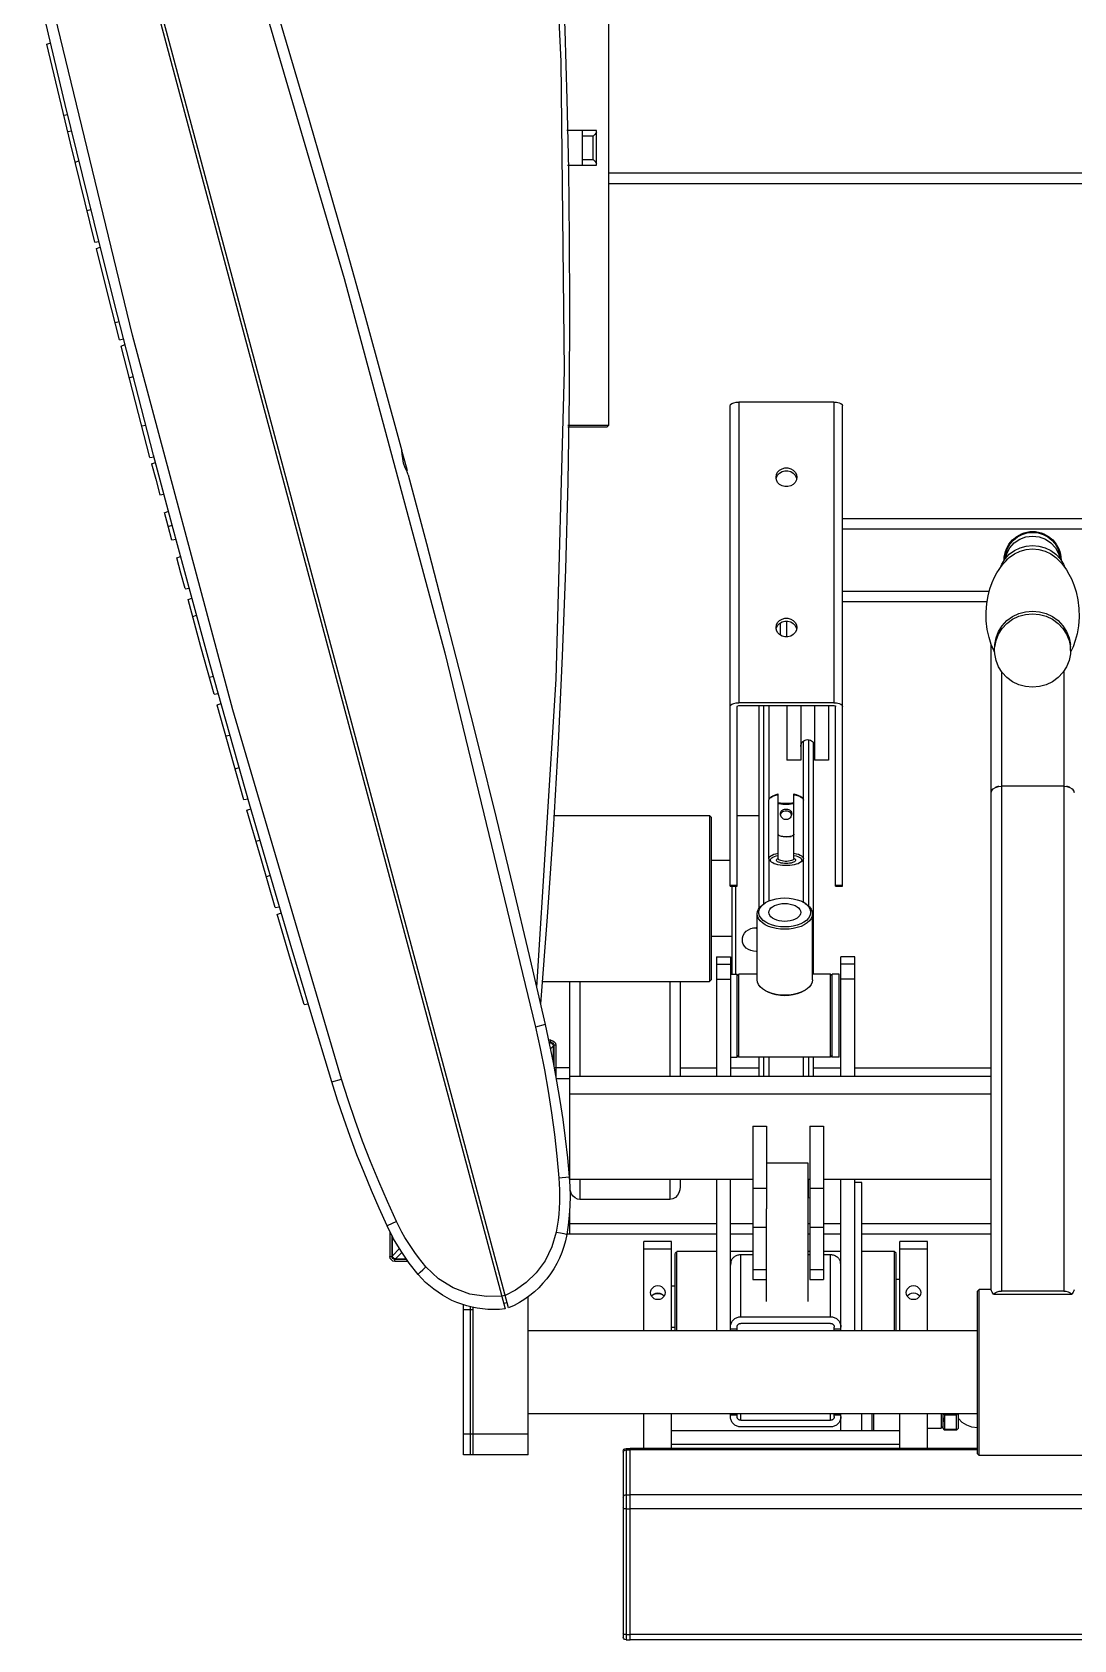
# Model space of a CAD drawing. Header units: millimetres. Extents: x 29224 to 62779, y 35576 to 54938.
# Drawn here: x 47040 to 47526, y 47147 to 47898 of the extents above; entities that cross this region are included whole.
import ezdxf

# ---------------------------------------------------------------- set-up
doc = ezdxf.new("R2010")
doc.units = ezdxf.units.MM
doc.linetypes.add('PEN_TYPE_1', pattern=[0])

# ---------------------------------------------------------------- blocks, each defined once
blk = doc.blocks.new('A$C62DA3F59')
at = {"color": 7, "linetype": 'PEN_TYPE_1'}
for points in [[(28.76, 914.86), (232.45, 154.62)], [(233.95, 155.03), (30.24, 915.25)], [(251.35, 880.65), (258.32, 736.77), (259.91, 592.64), (256.14, 448.57), (247.01, 304.8)], [(253.81, 880.78), (255.83, 848.46), (257.59, 816.12), (259.08, 783.77), (260.3, 751.41), (261.25, 719.04), (261.92, 686.66), (262.33, 654.28), (262.47, 621.89), (262.25, 581.24), (261.61, 540.59), (260.55, 499.95), (259.05, 459.33), (257.13, 418.73), (254.79, 378.15), (252.02, 337.59), (248.83, 297.07)], [(280.83, 567.09), (280.83, 870.25)], [(106.71, 808.02), (157.34, 635.6), (204.18, 460.77), (246.55, 286.12)], [(111.21, 809.24), (120.81, 777.61), (130.27, 745.94), (139.59, 714.24), (148.78, 682.49), (157.84, 650.7), (166.76, 618.88), (175.54, 587.01), (184.18, 555.11)], [(151.5, 260.64), (141.69, 292.97), (132.02, 325.34), (122.5, 357.75), (113.12, 390.2), (103.88, 422.68), (94.78, 455.21), (85.82, 487.78), (77.01, 520.38), (68.34, 553.03), (59.81, 585.71), (51.42, 618.43), (43.18, 651.18), (35.08, 683.98), (27.12, 716.8), (19.31, 749.67), (11.64, 782.57)], [(156.02, 261.85), (105.37, 434.29), (58.53, 609.11), (16.16, 783.77)], [(18.46, 744.86), (18.44, 744.89)], [(40.84, 652.55), (29.5, 698.68), (18.44, 744.89)], [(18.46, 744.86), (20.3, 745.52)], [(26.37, 711.72), (28.26, 712.16)], [(28.19, 704.18), (30.09, 704.52)], [(275, 704.64), (261.25, 704.64)], [(268.54, 688.51), (268.54, 704.64)], [(273.44, 702.03), (268.54, 702.03)], [(275, 703.89), (274.74, 703.4), (274.24, 702.78), (273.44, 702.03)], [(273.44, 691.13), (273.44, 702.03)], [(275, 688.51), (275, 704.64)], [(31.66, 689.89), (33.5, 690.53)], [(268.54, 691.13), (273.44, 691.13)], [(273.44, 691.13), (274.24, 690.38), (274.74, 689.76), (275, 689.26)], [(261.49, 688.51), (275, 688.51)], [(280.83, 684.81), (759.23, 684.81)], [(280.83, 679.96), (759.23, 679.96)], [(37.19, 667.33), (39.1, 667.69)], [(40.85, 652.55), (42.77, 652.85)], [(41.6, 649.54), (43.42, 650.21)], [(52.34, 606.97), (46.94, 628.24), (41.6, 649.54)], [(50.31, 615.01), (52.18, 615.45)], [(52.34, 607), (54.26, 607.34)], [(53.11, 604), (54.93, 604.7)], [(53.11, 604), (53.11, 603.95)], [(66.6, 552.02), (59.81, 577.97), (53.11, 603.95)], [(56.9, 589.26), (58.74, 589.89)], [(337.47, 576.17), (337.66, 576.71), (338.23, 577.16), (339.13, 577.55), (340.23, 577.78), (341.47, 577.86)], [(385.89, 577.86), (341.47, 577.86)], [(341.47, 577.86), (341.47, 437.55)], [(385.89, 577.86), (387.13, 577.78), (388.23, 577.55), (389.13, 577.16), (389.7, 576.71), (389.89, 576.17)], [(385.89, 577.86), (385.89, 437.55)], [(337.47, 351.9), (337.47, 576.17)], [(389.89, 351.9), (389.89, 576.17)], [(62.73, 566.78), (64.65, 567.14)], [(261.67, 566.27), (280.01, 566.27)], [(261.69, 567.09), (280.83, 567.09)], [(280.83, 567.09), (280.01, 566.27)], [(66.6, 552.05), (68.52, 552.36)], [(67.38, 549.06), (69.22, 549.72)], [(67.38, 549.06), (67.38, 549.01)], [(67.38, 549.01), (69.29, 541.83), (71.19, 534.63)], [(187.19, 543.9), (186.61, 545.38), (185.74, 547.25), (185.03, 549.32), (184.6, 551.48), (184.41, 553.53), (184.18, 555.11)], [(184.26, 554.85), (185.45, 550.41), (186.64, 545.98)], [(186.62, 546), (186.64, 545.98)], [(187.21, 543.9), (195.67, 511.94), (203.99, 479.96), (212.18, 447.93), (220.23, 415.88), (228.14, 383.79), (235.92, 351.66), (243.57, 319.51), (251.07, 287.32)], [(358.84, 542.79), (359.03, 544.03), (359.6, 545.17), (360.51, 546.11), (361.67, 546.78), (362.99, 547.12), (364.37, 547.12), (365.69, 546.78), (366.85, 546.11), (367.74, 545.17), (368.33, 544.03), (368.52, 542.79)], [(359.03, 541.55), (358.84, 542.79)], [(358.95, 542.11), (359.03, 542.66)], [(359.03, 542.66), (359.6, 543.8), (360.51, 544.74), (361.67, 545.41), (362.99, 545.77), (364.37, 545.77), (365.69, 545.41), (366.85, 544.74), (367.74, 543.8), (368.31, 542.67)], [(368.33, 541.55), (367.74, 540.41), (366.85, 539.47), (365.69, 538.8), (364.37, 538.44), (362.99, 538.44), (361.67, 538.8), (360.51, 539.47), (359.6, 540.41), (359.03, 541.55)], [(368.31, 542.67), (368.41, 542.11)], [(368.52, 542.79), (368.33, 541.55)], [(71.22, 534.59), (73.14, 534.93)], [(73.45, 526.24), (73.42, 526.29)], [(76.86, 513.49), (75.13, 519.89), (73.42, 526.29)], [(73.45, 526.24), (75.28, 526.9)], [(75.15, 519.87), (77.02, 520.38)], [(389.89, 523.5), (643.42, 523.5)], [(389.89, 518.65), (641.41, 518.65)], [(76.86, 513.52), (78.78, 513.87)], [(463.4, 500.37), (464.16, 502.26), (465.72, 504.7), (467.73, 506.84), (470.1, 508.56), (472.77, 509.85), (475.64, 510.63), (478.6, 510.89)], [(465.3, 504.18), (465.37, 505.54), (465.57, 506.86), (465.9, 508.13), (466.34, 509.35), (467.57, 511.61), (469.2, 513.58), (471.16, 515.2), (473.42, 516.42), (474.64, 516.87), (475.92, 517.19), (477.24, 517.39), (478.6, 517.46), (479.95, 517.39), (481.27, 517.19), (482.54, 516.87), (483.76, 516.42), (486.02, 515.2), (487.99, 513.58), (489.61, 511.61), (490.84, 509.35), (491.29, 508.13), (491.62, 506.86), (491.82, 505.54), (491.89, 504.18)], [(465.71, 504.7), (466.06, 507.22), (466.87, 509.54), (468.09, 511.64), (469.67, 513.47), (471.56, 514.97), (473.71, 516.1), (476.07, 516.81), (478.6, 517.06), (481.12, 516.81), (483.48, 516.1), (485.63, 514.97), (487.51, 513.47), (489.09, 511.64), (490.31, 509.54), (491.13, 507.22), (491.49, 504.7)], [(465.93, 504.93), (466.54, 507.24), (467.97, 509.91), (470.04, 512.16), (472.59, 513.87), (475.5, 514.92), (478.6, 515.3)], [(478.6, 515.3), (481.67, 514.92), (484.59, 513.87), (487.14, 512.16), (489.21, 509.91), (490.66, 507.24), (491.24, 504.93)], [(478.6, 510.89), (481.56, 510.63), (484.42, 509.85), (487.08, 508.56), (489.45, 506.84), (491.47, 504.7), (493.03, 502.26), (493.8, 500.34)], [(79.1, 505.17), (80.92, 505.84)], [(79.1, 505.17), (79.1, 505.14)], [(82.99, 490.79), (81.05, 497.96), (79.1, 505.14)], [(460.89, 461.12), (460.48, 461.95), (459.31, 464.71), (458.27, 467.95), (457.45, 471.65), (456.95, 475.7), (456.87, 479.83), (457.18, 483.84), (457.83, 487.5), (458.69, 490.71), (459.75, 493.64), (460.86, 496.09), (461.93, 498.1), (462.94, 499.72), (463.88, 501.07), (464.97, 502.47), (466.03, 503.66), (467.01, 504.65), (467.42, 505.05)], [(467.42, 505.05), (467.73, 505.32), (470.1, 507.06), (472.77, 508.35), (475.64, 509.13), (478.6, 509.39)], [(478.6, 509.39), (481.56, 509.13), (484.42, 508.35), (487.08, 507.06), (489.45, 505.32), (489.78, 505.05)], [(489.78, 505.05), (489.93, 504.9), (491.02, 503.81), (492.06, 502.65), (493.16, 501.25), (494.37, 499.53), (495.56, 497.56), (496.71, 495.3), (497.87, 492.53), (498.91, 489.29), (499.74, 485.6), (500.23, 481.54), (500.33, 477.41), (500, 473.42), (499.37, 469.74), (498.5, 466.54), (497.45, 463.61), (496.61, 461.8)], [(83.02, 490.74), (84.93, 491.06)], [(389.89, 489.65), (458.4, 489.65)], [(84.38, 485.76), (86.2, 486.42)], [(84.38, 485.76), (84.38, 485.71)], [(96.57, 441.54), (90.44, 463.61), (84.38, 485.71)], [(389.89, 484.8), (457.36, 484.8)], [(460.86, 461.93), (460.94, 464.76), (461.52, 467.87), (462.71, 470.82), (464.44, 473.5), (466.63, 475.85), (469.25, 477.75), (472.18, 479.15), (475.33, 480.03), (478.6, 480.32)], [(478.6, 480.32), (481.85, 480.03), (484.99, 479.15), (487.92, 477.75), (490.54, 475.85), (492.76, 473.5), (494.47, 470.82), (495.65, 467.87), (496.26, 464.76)], [(86.56, 477.78), (88.41, 478.34)], [(358.84, 472.62), (359.03, 473.86), (359.6, 475), (360.51, 475.94), (361.67, 476.61), (362.99, 476.97), (364.37, 476.97), (365.69, 476.61), (366.85, 475.94), (367.74, 475), (368.33, 473.86), (368.52, 472.62)], [(359.03, 472.49), (359.6, 473.63), (360.51, 474.57), (361.67, 475.24), (362.99, 475.6), (364.37, 475.6), (365.69, 475.24), (366.85, 474.57), (367.74, 473.63), (368.31, 472.52)], [(360.86, 469.11), (360.86, 474.79)], [(363.95, 468.28), (363.95, 475.6)], [(460.94, 463.51), (461.52, 466.62), (462.71, 469.56), (464.44, 472.25), (466.63, 474.59), (469.25, 476.5), (472.18, 477.9), (475.33, 478.76), (478.6, 479.07)], [(478.6, 479.07), (481.85, 478.76), (484.99, 477.9), (487.92, 476.5), (490.54, 474.59), (492.76, 472.25), (494.47, 469.56), (495.65, 466.62), (496.26, 463.51)], [(359.03, 471.39), (358.84, 472.62)], [(358.95, 471.94), (359.03, 472.49)], [(368.33, 471.39), (367.74, 470.26), (366.85, 469.32), (365.69, 468.64), (364.37, 468.28), (362.99, 468.28), (361.67, 468.64), (360.51, 469.32), (359.6, 470.26), (359.03, 471.39)], [(368.31, 472.52), (368.41, 471.94)], [(368.52, 472.62), (368.33, 471.39)], [(459.25, 163.46), (459.25, 464.91)], [(460.86, 461.93), (460.86, 463.18)], [(478.6, 444.79), (475.33, 445.08), (472.18, 445.95), (469.25, 447.35), (466.63, 449.27), (464.44, 451.59), (462.71, 454.28), (461.52, 457.24), (460.94, 460.33), (460.86, 461.93)], [(496.34, 461.93), (496.26, 460.33), (495.65, 457.24), (494.47, 454.28), (492.76, 451.59), (490.54, 449.27), (487.92, 447.35), (484.99, 445.95), (481.85, 445.08), (478.6, 444.79)], [(496.34, 461.93), (496.26, 464.76)], [(496.61, 461.8), (496.29, 461.08)], [(496.34, 461.93), (496.34, 463.18)], [(464.1, 452.12), (464.1, 162.89)], [(493.1, 452.16), (493.1, 162.89)], [(94.39, 449.43), (96.26, 449.87)], [(96.6, 441.47), (98.5, 441.81)], [(97.98, 436.51), (99.8, 437.17)], [(97.98, 436.51), (97.98, 436.46)], [(110.51, 392.25), (104.21, 414.35), (97.98, 436.46)], [(337.47, 435.86), (337.66, 436.38), (338.23, 436.85), (339.13, 437.22), (340.23, 437.47), (341.47, 437.55)], [(340.69, 435.86), (340.8, 436.02), (341.08, 436.13), (341.47, 436.18)], [(340.69, 351.9), (340.69, 435.86)], [(385.89, 437.55), (341.47, 437.55)], [(341.47, 436.18), (385.89, 436.18)], [(350.77, 436.18), (350.77, 341.39)], [(353.01, 436.18), (353.01, 343.6)], [(355.52, 436.18), (355.52, 392.22)], [(363.95, 436.18), (363.95, 410.69)], [(370.41, 436.18), (370.41, 410.69)], [(376.86, 436.18), (376.86, 410.69)], [(383.3, 436.18), (383.3, 410.69)], [(385.89, 437.55), (387.13, 437.47), (388.23, 437.22), (389.13, 436.85), (389.7, 436.38), (389.89, 435.86)], [(385.89, 436.18), (386.28, 436.13), (386.56, 436.02), (386.65, 435.86)], [(386.65, 351.9), (386.65, 435.86)], [(102.03, 422.1), (103.96, 422.43)], [(370.41, 417.14), (370.48, 417.79), (370.66, 418.4), (370.96, 418.94), (371.36, 419.42), (371.83, 419.81), (372.38, 420.11), (372.98, 420.3), (373.63, 420.36), (374.28, 420.3), (374.88, 420.11), (375.43, 419.81), (375.91, 419.42), (376.3, 418.94), (376.6, 418.4), (376.79, 417.79), (376.86, 417.14)], [(373.98, 420.33), (373.98, 342.67)], [(371.47, 419.51), (371.47, 392.55)], [(376.22, 419.03), (376.22, 310.89)], [(106.4, 406.71), (108.22, 407.37)], [(370.41, 410.69), (363.95, 410.69)], [(383.3, 410.69), (376.86, 410.69)], [(459.25, 395.57), (459.51, 396.52), (460.19, 397.36), (461.28, 398.03), (462.63, 398.45), (464.1, 398.58)], [(461.48, 398.1), (461.21, 398)], [(462.35, 398.37), (461.48, 398.1)], [(462.78, 398.47), (462.44, 398.39)], [(493.1, 398.58), (464.1, 398.58)], [(493.1, 398.58), (494.6, 398.45), (495.93, 398.03), (497.01, 397.36), (497.72, 396.52), (497.95, 395.57)], [(494.78, 398.39), (494.43, 398.47)], [(495.74, 398.1), (494.86, 398.37)], [(496, 398), (495.74, 398.1)], [(110.51, 392.3), (112.42, 392.64)], [(355.49, 392.06), (355.57, 392.5), (355.86, 392.92), (356.06, 393.1)], [(355.49, 364.79), (355.49, 392.06)], [(356.06, 393.1), (356.35, 393.32), (357.01, 393.7), (357.83, 394.04), (358.79, 394.32), (359.86, 394.56)], [(356.06, 393.1), (356.77, 393.73)], [(356.77, 393.73), (356.85, 393.8), (357.39, 394.14), (358.09, 394.47), (358.92, 394.74), (359.86, 394.97)], [(359.86, 364.79), (359.86, 394.97)], [(367.22, 390.87), (367.14, 390.84), (366.18, 390.66), (365.15, 390.54), (364.1, 390.48), (363, 390.48), (361.93, 390.54), (360.91, 390.66), (359.95, 390.84), (359.86, 390.87)], [(367.22, 390.48), (366.81, 390.36), (365.95, 390.2), (365.01, 390.09), (364.03, 390.02), (363.05, 390.02), (362.08, 390.09), (361.13, 390.2), (360.27, 390.36), (359.86, 390.48)], [(367.22, 394.97), (368.16, 394.74), (368.99, 394.47), (369.69, 394.14), (370.23, 393.8), (370.31, 393.73)], [(367.22, 364.79), (367.22, 394.97)], [(367.22, 394.56), (368.29, 394.32), (369.25, 394.04), (370.07, 393.7), (370.74, 393.32), (371.03, 393.1)], [(371.03, 393.1), (370.31, 393.73)], [(371.03, 393.1), (371.22, 392.92), (371.52, 392.5), (371.61, 392.06)], [(371.61, 364.79), (371.61, 392.06)], [(459.6, 396.63), (459.47, 396.42)], [(460.25, 397.4), (460.09, 397.25)], [(497.12, 397.25), (496.96, 397.4)], [(497.74, 396.42), (497.61, 396.63)], [(111.91, 387.35), (113.75, 388)], [(111.91, 387.35), (111.91, 387.32)], [(125.07, 342.02), (118.46, 364.66), (111.91, 387.32)], [(254.95, 384.88), (327.83, 384.88)], [(327.83, 384.88), (328.61, 384.1)], [(327.83, 384.88), (327.83, 307.45)], [(328.61, 384.1), (328.61, 308.24)], [(340.69, 384.88), (350.77, 384.88)], [(360.91, 385.66), (360.95, 386.08), (361.08, 386.51), (361.3, 386.9), (361.61, 387.22), (361.98, 387.5), (362.4, 387.71), (362.84, 387.84), (363.31, 387.91), (363.79, 387.91), (364.26, 387.84), (364.7, 387.69), (365.12, 387.5), (365.48, 387.22), (365.79, 386.88), (366.02, 386.51), (366.13, 386.08), (366.18, 385.66)], [(360.95, 385.22), (360.91, 385.66)], [(360.95, 385.22), (360.95, 385.27), (361.1, 385.73), (361.34, 386.13), (361.67, 386.47), (362.08, 386.77), (362.53, 386.96), (363.04, 387.09), (363.54, 387.14), (364.05, 387.09), (364.55, 386.96), (365.01, 386.77), (365.41, 386.47), (365.71, 386.16)], [(365.71, 384.21), (365.48, 383.89), (365.1, 383.54), (364.68, 383.27), (364.24, 383.09), (363.77, 382.99), (363.3, 382.99), (362.84, 383.09), (362.39, 383.27), (361.98, 383.54), (361.61, 383.9), (361.3, 384.31), (361.08, 384.78), (360.95, 385.22)], [(366.13, 385.22), (365.71, 386.16)], [(366.13, 385.22), (365.71, 384.21)], [(366.18, 385.66), (366.13, 385.22)], [(361.59, 375.05), (361.49, 375.08), (360.94, 375.24), (360.48, 375.42), (360.14, 375.65), (359.93, 375.89), (359.86, 376.14)], [(367.22, 376.14), (367.16, 375.89), (366.94, 375.65), (366.6, 375.42), (366.15, 375.24), (365.59, 375.08), (365.5, 375.05)], [(116.08, 372.97), (117.97, 373.39)], [(365.01, 375.06), (364.03, 375), (363.05, 375), (362.08, 375.06), (361.17, 375.18)], [(365.5, 375.05), (364.94, 374.95), (364.26, 374.89), (363.54, 374.85), (362.83, 374.89), (362.14, 374.95), (361.59, 375.05)], [(365.01, 375.06), (365.92, 375.18)], [(337.47, 363.9), (328.61, 363.9)], [(355.49, 364.79), (355.57, 365.22), (355.86, 365.66), (356.35, 366.06), (357.01, 366.44), (357.83, 366.78), (358.79, 367.06), (359.86, 367.3)], [(356.06, 363.74), (355.88, 363.92), (355.58, 364.34), (355.49, 364.79)], [(355.52, 364.63), (355.52, 345)], [(356.77, 363.12), (356.06, 363.74)], [(356.43, 363.49), (356.27, 363.9), (356.28, 364.29), (356.48, 364.7), (356.85, 365.07), (357.39, 365.43), (358.09, 365.75), (358.92, 366.03), (359.86, 366.26)], [(356.43, 363.49), (356.77, 363.12)], [(370.31, 363.12), (369.79, 362.74), (369.12, 362.42), (368.31, 362.14), (367.38, 361.9), (366.36, 361.72), (365.25, 361.59), (364.13, 361.52), (362.97, 361.52), (361.83, 361.59), (360.73, 361.72), (359.7, 361.9), (358.77, 362.14), (357.96, 362.42), (357.29, 362.74), (356.77, 363.12)], [(359.29, 363.59), (359.11, 363.87), (359.1, 364.14), (359.21, 364.42), (359.41, 364.63)], [(367.68, 364.63), (367.87, 364.44), (367.99, 364.14), (367.97, 363.87), (367.79, 363.59), (367.48, 363.33), (367.04, 363.1), (366.49, 362.91), (365.84, 362.73), (365.12, 362.61), (364.34, 362.53), (363.54, 362.52), (362.74, 362.53), (361.96, 362.61), (361.25, 362.73), (360.6, 362.91), (360.04, 363.1), (359.6, 363.33), (359.29, 363.59)], [(359.41, 364.63), (359.86, 364.94)], [(367.22, 364.79), (367.14, 364.52), (366.89, 364.27), (366.52, 364.03), (366, 363.83), (365.38, 363.67), (364.68, 363.57), (363.93, 363.51), (363.15, 363.51), (362.4, 363.57), (361.7, 363.67), (361.08, 363.83), (360.56, 364.03), (360.19, 364.27), (359.95, 364.52), (359.86, 364.79)], [(367.22, 367.3), (368.29, 367.06), (369.25, 366.78), (370.07, 366.44), (370.74, 366.06), (371.22, 365.66), (371.52, 365.22), (371.61, 364.79)], [(367.22, 366.26), (368.16, 366.03), (368.99, 365.75), (369.69, 365.43), (370.23, 365.07), (370.61, 364.7), (370.8, 364.29), (370.82, 363.9), (370.65, 363.49), (370.31, 363.12)], [(367.22, 364.94), (367.68, 364.63)], [(370.31, 363.12), (371.03, 363.74)], [(371.61, 364.79), (371.5, 364.34), (371.21, 363.92), (371.03, 363.74)], [(371.47, 364.29), (371.47, 344.42)], [(120.9, 356.35), (122.72, 357.01)], [(337.47, 352.36), (340.69, 352.36)], [(337.47, 351.9), (340.69, 351.9)], [(338.28, 351.9), (338.28, 310.89)], [(339.89, 351.9), (339.89, 310.89)], [(353.99, 344.22), (355.49, 345), (357.16, 345.61), (358.98, 346.06), (360.94, 346.34), (362.92, 346.44)], [(362.92, 346.44), (364.91, 346.34), (366.85, 346.06), (368.69, 345.61), (370.36, 345), (371.86, 344.22)], [(386.65, 352.36), (389.89, 352.36)], [(386.65, 351.9), (389.89, 351.9)], [(125.1, 341.99), (127.02, 342.32)], [(126.04, 338.77), (126.03, 338.79)], [(138.54, 296.68), (132.25, 317.71), (126.03, 338.79)], [(126.04, 338.77), (127.86, 339.44)], [(350.02, 339), (350.18, 340.12), (350.65, 341.23), (351.43, 342.27), (352.49, 343.25), (353.4, 343.86)], [(362.92, 331.79), (360.91, 331.87), (358.94, 332.13), (357.06, 332.57), (355.34, 333.15), (353.79, 333.9), (352.49, 334.75), (351.43, 335.73), (350.65, 336.77), (350.18, 337.87), (350.02, 339)], [(350.02, 308.24), (350.02, 339)], [(362.92, 332.89), (360.94, 332.99), (358.98, 333.25), (357.16, 333.71), (355.49, 334.33), (354.02, 335.07), (352.78, 335.95), (351.84, 336.95), (351.19, 338), (350.86, 339.09), (350.86, 340.22), (351.19, 341.32), (351.84, 342.38), (352.78, 343.36)], [(352.78, 343.36), (353.99, 344.22)], [(355.47, 339.66), (355.58, 340.38), (355.91, 341.08), (356.46, 341.75), (357.21, 342.33), (358.12, 342.85), (359.2, 343.28), (360.37, 343.57), (361.62, 343.77), (362.92, 343.83)], [(362.92, 335.48), (361.62, 335.55), (360.37, 335.74), (359.2, 336.05), (358.12, 336.46), (357.21, 336.98), (356.46, 337.58), (355.91, 338.23), (355.58, 338.93), (355.47, 339.66)], [(362.92, 343.83), (364.21, 343.77), (365.48, 343.57), (366.65, 343.28), (367.71, 342.85), (368.64, 342.33), (369.39, 341.75), (369.92, 341.08), (370.26, 340.38), (370.38, 339.66)], [(373.05, 343.36), (374.01, 342.38), (374.66, 341.32), (374.98, 340.22), (374.98, 339.09), (374.66, 338), (374.01, 336.95), (373.05, 335.95), (371.83, 335.07), (370.36, 334.33), (368.69, 333.71), (366.85, 333.25), (364.91, 332.99), (362.92, 332.89)], [(370.38, 339.66), (370.26, 338.93), (369.92, 338.23), (369.39, 337.58), (368.64, 336.98), (367.71, 336.46), (366.65, 336.05), (365.48, 335.74), (364.21, 335.55), (362.92, 335.48)], [(375.83, 339), (375.67, 337.87), (375.2, 336.77), (374.41, 335.73), (373.36, 334.75), (372.04, 333.9), (370.51, 333.15), (368.78, 332.57), (366.91, 332.13), (364.94, 331.87), (362.92, 331.79)], [(373.05, 343.36), (371.86, 344.22)], [(372.45, 343.86), (373.36, 343.25), (374.41, 342.27), (375.2, 341.23), (375.67, 340.12), (375.83, 339)], [(375.83, 308.24), (375.83, 339)], [(343.12, 326.81), (343.23, 327.85), (343.57, 328.91), (344.16, 329.93), (344.94, 330.84), (345.92, 331.61), (347.04, 332.18), (348.28, 332.54), (349.58, 332.67)], [(347.95, 332.44), (349.58, 332.29)], [(349.58, 332.67), (350.02, 332.63)], [(349.58, 332.29), (350.02, 332.31)], [(338.28, 328.42), (328.61, 328.42)], [(349.58, 321.5), (348.28, 321.6), (347.04, 321.89), (345.92, 322.38), (344.95, 323.05), (344.16, 323.84), (343.57, 324.77), (343.23, 325.78), (343.12, 326.81)], [(331.07, 318.91), (337.53, 318.91)], [(331.07, 318.91), (331.07, 263.05)], [(331.07, 315.54), (337.53, 315.54)], [(337.53, 318.91), (337.53, 263.05)], [(350.02, 321.53), (349.58, 321.5)], [(395.59, 318.91), (389.13, 318.91)], [(389.13, 263.05), (389.13, 318.91)], [(395.59, 315.54), (389.13, 315.54)], [(395.59, 263.05), (395.59, 318.91)], [(327.83, 307.45), (328.61, 308.24)], [(331.07, 308.56), (337.53, 308.56)], [(337.52, 310.89), (340.74, 310.89)], [(341.54, 310.89), (340.74, 310.07)], [(340.74, 272.17), (340.74, 310.89)], [(350.02, 310.89), (341.54, 310.89)], [(341.54, 272.17), (341.54, 310.89)], [(353.4, 303.37), (352.49, 303.99), (351.43, 304.96), (350.65, 306.01), (350.18, 307.1), (350.02, 308.24)], [(375.83, 308.24), (375.67, 307.1), (375.2, 306.01), (374.41, 304.96), (373.36, 303.99), (372.45, 303.37)], [(384.31, 310.89), (375.83, 310.89)], [(385.11, 310.07), (384.31, 310.89)], [(384.31, 272.17), (384.31, 310.89)], [(388.33, 310.89), (385.11, 310.89)], [(385.11, 272.17), (385.11, 310.89)], [(388.33, 272.17), (388.33, 310.89)], [(395.59, 308.56), (389.13, 308.56)], [(249.54, 307.45), (327.83, 307.45)], [(262.5, 307.45), (262.5, 213.95)], [(267.33, 307.45), (267.33, 263.05)], [(309.26, 307.45), (309.26, 263.05)], [(314.1, 307.45), (314.1, 263.05)], [(354, 303.03), (353.4, 303.37)], [(362.92, 300.8), (360.94, 300.89), (358.98, 301.17), (357.16, 301.61), (355.49, 302.23), (353.99, 303.01)], [(362.92, 301.02), (360.91, 301.11), (358.94, 301.37), (357.06, 301.81), (355.34, 302.39), (354, 303.03)], [(371.84, 303.03), (370.51, 302.39), (368.78, 301.81), (366.91, 301.37), (364.94, 301.11), (362.92, 301.02)], [(371.86, 303.01), (370.36, 302.23), (368.69, 301.61), (366.85, 301.17), (364.91, 300.89), (362.92, 300.8)], [(371.84, 303.03), (372.45, 303.37)], [(138.54, 296.7), (140.46, 297.04)], [(248.81, 297.05), (248.83, 297.07)], [(251.07, 287.32), (246.55, 286.12)], [(246.55, 286.12), (248.73, 276.17), (250.7, 266.19), (252.47, 256.17), (254.04, 246.12), (255.4, 236.03), (256.54, 225.93), (257.5, 215.77)], [(251.06, 287.32), (253.01, 278.52), (254.81, 269.69), (256.45, 260.84), (257.94, 251.95), (259.27, 243.04), (260.44, 234.11), (261.47, 225.16), (262.34, 216.19)], [(253.71, 279.98), (252.67, 279.98)], [(253.71, 279.08), (252.88, 279.08)], [(252.93, 278.82), (253.35, 278.82)], [(253.35, 278.82), (253.01, 278.47)], [(253.35, 278.82), (253.84, 278.74), (254.26, 278.53), (254.59, 278.22), (254.8, 277.8), (254.88, 277.31)], [(253.71, 279.08), (253.71, 279.98)], [(253.71, 279.98), (254.62, 279.8), (255.36, 279.3), (255.86, 278.57), (256.04, 277.67)], [(253.71, 279.08), (254.26, 278.97), (254.72, 278.67), (255.03, 278.22), (255.14, 277.67)], [(256.04, 277.67), (255.14, 277.67)], [(255.14, 277.67), (255.14, 267.95)], [(256.04, 277.67), (256.04, 267.09)], [(254.88, 277.31), (253.55, 275.96)], [(254.88, 277.31), (254.88, 269.25)], [(337.52, 272.17), (340.74, 272.17)], [(341.54, 272.17), (340.74, 272.97)], [(384.31, 272.17), (341.54, 272.17)], [(350.77, 272.17), (350.77, 263.05)], [(353.01, 272.17), (353.01, 263.05)], [(355.52, 272.17), (355.52, 263.05)], [(371.47, 272.17), (371.47, 263.05)], [(373.98, 272.17), (373.98, 263.05)], [(376.22, 272.17), (376.22, 263.05)], [(385.11, 272.97), (384.31, 272.17)], [(388.33, 272.17), (385.11, 272.17)], [(262.5, 267.09), (255.31, 267.09)], [(256.04, 267.09), (256.04, 263)], [(459.25, 263.05), (262.5, 263.05)], [(314.1, 267.09), (331.07, 267.09)], [(337.53, 267.09), (350.77, 267.09)], [(376.22, 267.09), (389.13, 267.09)], [(395.59, 267.09), (459.25, 267.09)], [(151.5, 260.63), (156.02, 261.85)], [(177.31, 193.41), (173.57, 201.61), (169.98, 209.87), (166.53, 218.2), (163.23, 226.58), (160.08, 235.01), (157.07, 243.5), (154.21, 252.04), (151.5, 260.63)], [(181.69, 195.47), (177.44, 204.74), (173.39, 214.06), (169.52, 223.47), (165.85, 232.96), (162.37, 242.53), (159.1, 252.15), (156.02, 261.85)], [(256.19, 262.22), (262.5, 262.22)], [(459.25, 254.77), (262.5, 254.77)], [(347.97, 239.94), (354.43, 239.94)], [(347.97, 239.94), (347.97, 168.36)], [(354.43, 239.94), (354.43, 201.27)], [(374.58, 239.94), (381.04, 239.94)], [(374.58, 239.94), (374.58, 168.36)], [(381.04, 239.94), (381.04, 168.36)], [(373.78, 222.61), (354.43, 222.61)], [(373.78, 158.09), (373.78, 222.61)], [(257.5, 215.77), (257.68, 212.94), (257.81, 210.12), (257.81, 207.29), (257.76, 204.48), (257.62, 201.66), (257.39, 198.84), (257.08, 196.04), (256.69, 193.26), (256.22, 190.48)], [(257.5, 215.77), (262.34, 216.19)], [(262.34, 216.19), (262.63, 211.7), (262.73, 207.21), (262.63, 202.7), (262.33, 198.2), (261.83, 193.73), (261.15, 189.27)], [(262.5, 215.22), (347.97, 215.22)], [(267.33, 215.22), (267.33, 205.7)], [(309.26, 215.22), (309.26, 205.7)], [(314.1, 211.6), (313.97, 210.2), (313.54, 208.85), (312.84, 207.63), (311.87, 206.62), (310.64, 205.94), (309.26, 205.7)], [(314.1, 215.22), (314.1, 211.6)], [(331.07, 215.22), (331.07, 144.51)], [(337.53, 144.51), (337.53, 215.22)], [(347.97, 210.9), (354.43, 210.9)], [(373.78, 215.22), (374.58, 215.22)], [(373.98, 206.33), (373.98, 215.22)], [(374.58, 210.9), (381.04, 210.9)], [(381.04, 215.22), (459.25, 215.22)], [(389.13, 144.51), (389.13, 215.22)], [(395.59, 144.51), (395.59, 215.22)], [(398.81, 213.57), (395.59, 213.57)], [(398.81, 144.51), (398.81, 213.57)], [(263.22, 208.56), (262.68, 210.06)], [(267.33, 205.7), (266.15, 205.88), (265.06, 206.4), (264.13, 207.16), (263.41, 208.14), (263.22, 208.56)], [(309.26, 205.7), (267.33, 205.7)], [(373.98, 206.33), (373.78, 207.06)], [(374.58, 206.49), (373.98, 206.33)], [(181.69, 195.47), (177.31, 193.41)], [(195.46, 174.19), (193.65, 176.37), (191.91, 178.6), (190.25, 180.86), (188.64, 183.19), (187.11, 185.55), (185.64, 187.96), (184.26, 190.41), (182.94, 192.92), (181.69, 195.47)], [(262.5, 200.44), (262.5, 189.66)], [(354.43, 158.09), (354.43, 201.27)], [(191.78, 170.69), (187.6, 176.01), (183.8, 181.58), (180.36, 187.38), (177.31, 193.41)], [(178.61, 190.69), (178.61, 179.08)], [(179.52, 188.95), (179.52, 179.08)], [(179.79, 179.44), (179.79, 188.46)], [(256.22, 190.48), (254.26, 183.58), (251.07, 177.08), (246.92, 171.47), (242.16, 166.88), (237.17, 163.39), (232.37, 160.92)], [(261.15, 189.27), (260.56, 186.44), (259.79, 183.67), (258.86, 180.97), (257.77, 178.34), (256.53, 175.79), (255.13, 173.33), (253.58, 170.97), (251.9, 168.71), (250.07, 166.55), (248.12, 164.51), (246.04, 162.59), (243.85, 160.8), (241.53, 159.14), (239.11, 157.62), (236.58, 156.25), (233.95, 155.03)], [(256.22, 190.48), (258.2, 190.09), (259.78, 189.73), (260.81, 189.45), (261.15, 189.27)], [(261.15, 189.66), (331.07, 189.66)], [(261.93, 194.51), (331.07, 194.51)], [(337.53, 194.51), (347.97, 194.51)], [(337.53, 189.66), (347.97, 189.66)], [(347.97, 192.72), (354.43, 192.72)], [(373.78, 194.51), (374.58, 194.51)], [(373.78, 189.66), (374.58, 189.66)], [(374.58, 192.72), (381.04, 192.72)], [(381.04, 194.51), (389.13, 194.51)], [(381.04, 189.66), (389.13, 189.66)], [(398.81, 194.51), (459.25, 194.51)], [(398.81, 189.66), (459.25, 189.66)], [(183.07, 182.73), (179.79, 179.44)], [(184.25, 180.88), (181.3, 177.93)], [(310.11, 186.03), (297.2, 186.03)], [(297.2, 144.51), (297.2, 186.03)], [(310.11, 182.44), (297.2, 182.44)], [(310.11, 144.51), (310.11, 186.03)], [(312.45, 181.28), (311.72, 180.55)], [(311.72, 144.51), (311.72, 180.45)], [(331.07, 181.33), (312.5, 181.33)], [(312.5, 144.51), (312.5, 181.22)], [(347.97, 181.33), (337.53, 181.33)], [(374.58, 181.33), (373.78, 181.33)], [(389.13, 181.33), (381.04, 181.33)], [(414.16, 181.33), (398.81, 181.33)], [(414.16, 144.51), (414.16, 181.22)], [(414.94, 180.55), (414.21, 181.28)], [(414.94, 144.51), (414.94, 180.45)], [(429.46, 186.03), (416.55, 186.03)], [(416.55, 144.51), (416.55, 186.03)], [(429.46, 182.44), (416.55, 182.44)], [(429.46, 144.51), (429.46, 186.03)], [(178.61, 179.08), (179.52, 179.08)], [(178.61, 179.08), (178.63, 179.08)], [(180.96, 176.77), (180.04, 176.96), (179.3, 177.45), (178.81, 178.19), (178.63, 179.08)], [(180.96, 177.67), (180.4, 177.78), (179.95, 178.08), (179.64, 178.53), (179.52, 179.08)], [(181.3, 177.93), (180.81, 178.01), (180.4, 178.21), (180.08, 178.53), (179.85, 178.95), (179.79, 179.44)], [(186.43, 177.67), (180.94, 177.67)], [(187.08, 176.77), (180.94, 176.77)], [(180.96, 176.77), (180.96, 177.67)], [(181.3, 177.93), (186.23, 177.93)], [(191.78, 170.69), (191.99, 171.01), (192.74, 171.76), (193.95, 172.87), (195.46, 174.19)], [(223.67, 160.32), (215.87, 161.54), (208.17, 164.37), (201.27, 168.67), (195.46, 174.19)], [(337.73, 176.48), (337.53, 174.97)], [(337.73, 176.48), (337.86, 176.87), (338.02, 177.26), (338.22, 177.62), (338.44, 177.96), (338.7, 178.29), (339, 178.6), (339.31, 178.87), (339.63, 179.12), (339.99, 179.33), (340.36, 179.52), (340.74, 179.69), (341.15, 179.8), (341.55, 179.9), (341.96, 179.95), (342.38, 179.96)], [(342.38, 179.96), (347.97, 179.96)], [(342.38, 150.93), (342.38, 179.96)], [(347.97, 172.97), (354.43, 172.97)], [(373.78, 179.96), (374.58, 179.96)], [(374.58, 172.97), (381.04, 172.97)], [(381.04, 179.96), (384.28, 179.96)], [(384.28, 179.96), (384.7, 179.95), (385.11, 179.9), (385.51, 179.8), (385.92, 179.69), (386.3, 179.52), (386.67, 179.33), (387.03, 179.12), (387.35, 178.87), (387.66, 178.6), (387.96, 178.29), (388.22, 177.96)], [(384.28, 150.93), (384.28, 179.96)], [(388.22, 177.96), (388.44, 177.62), (388.64, 177.26), (388.8, 176.87), (388.93, 176.48)], [(389.13, 174.97), (388.93, 176.48)], [(232.45, 154.62), (229.7, 154.38), (226.94, 154.3), (224.4, 154.37), (221.89, 154.57), (219.41, 154.92), (216.95, 155.4), (214.53, 156.01), (212.16, 156.74), (209.82, 157.61), (207.55, 158.6), (203.16, 160.94), (199.05, 163.74), (195.24, 167), (191.78, 170.69)], [(300.29, 162.19), (300.41, 163.04), (300.75, 163.82), (301.27, 164.5), (301.97, 165.02), (302.78, 165.35), (303.66, 165.45)], [(303.66, 165.45), (304.53, 165.35), (305.34, 165.02), (306.04, 164.5), (306.58, 163.82), (306.9, 163.04), (307.03, 162.19)], [(311.72, 165.2), (310.11, 165.2)], [(347.97, 168.36), (354.43, 168.36)], [(374.58, 168.36), (381.04, 168.36)], [(414.94, 168.42), (416.55, 168.42)], [(419.63, 162.19), (419.76, 163.04), (420.09, 163.82), (420.62, 164.5), (421.32, 165.02), (422.14, 165.35), (423, 165.45)], [(423, 165.45), (423.88, 165.35), (424.69, 165.02), (425.39, 164.5), (425.91, 163.82), (426.25, 163.04), (426.37, 162.19)], [(230.88, 160.53), (223.67, 160.32)], [(230.84, 160.66), (232.34, 161.05)], [(243.13, 86.46), (243.13, 160.42)], [(303.66, 158.95), (302.78, 159.05), (301.97, 159.37), (301.27, 159.9), (300.75, 160.56), (300.41, 161.36), (300.29, 162.19)], [(300.75, 160.56), (301.27, 161.21), (301.99, 161.7), (302.8, 162), (303.66, 162.09)], [(301.43, 161.31), (302.41, 161.7), (303.66, 161.86)], [(307.03, 162.19), (306.9, 161.36), (306.58, 160.56), (306.04, 159.9), (305.34, 159.37), (304.53, 159.05), (303.66, 158.95)], [(303.66, 162.09), (304.53, 162), (305.34, 161.7), (306.04, 161.21), (306.58, 160.56)], [(303.66, 161.86), (304.92, 161.7), (305.88, 161.31)], [(423, 158.95), (422.14, 159.05), (421.32, 159.37), (420.62, 159.9), (420.09, 160.56), (419.76, 161.36), (419.63, 162.19)], [(420.09, 160.56), (420.62, 161.21), (421.32, 161.7), (422.14, 162), (423, 162.09)], [(426.37, 162.19), (426.25, 161.36), (425.91, 160.56), (425.39, 159.9), (424.69, 159.37), (423.88, 159.05), (423, 158.95)], [(423, 162.09), (423.86, 162), (424.67, 161.7), (425.39, 161.21), (425.91, 160.56)], [(453.58, 163.66), (452.8, 162.89)], [(452.8, 87.01), (452.8, 162.87)], [(459.25, 163.66), (453.58, 163.66)], [(453.58, 86.25), (453.58, 163.66)], [(460.33, 161.52), (459.73, 162.37), (459.38, 163), (459.25, 163.46)], [(460.33, 161.52), (461.1, 162.09), (462.01, 162.53), (463.04, 162.81), (464.1, 162.89)], [(460.33, 161.52), (496.88, 161.52)], [(493.1, 162.89), (464.1, 162.89)], [(493.1, 162.89), (494.17, 162.81), (495.2, 162.53), (496.11, 162.09), (496.88, 161.52)], [(497.95, 163.46), (497.84, 163), (497.48, 162.37), (496.88, 161.52)], [(212.96, 86.46), (212.96, 156.62)], [(217.33, 154.18), (212.96, 154.18)], [(216.1, 155.66), (216.1, 86.46)], [(217.33, 155.47), (217.33, 86.46)], [(231.75, 157.24), (233.28, 157.52)], [(337.53, 146.11), (337.55, 146.53), (337.59, 146.94), (337.7, 147.35), (337.83, 147.75), (337.99, 148.14), (338.18, 148.52), (338.41, 148.88), (338.66, 149.2), (338.95, 149.53), (339.26, 149.8), (339.6, 150.06), (339.96, 150.29), (340.33, 150.49), (340.72, 150.65), (341.11, 150.76), (341.54, 150.86), (341.96, 150.91), (342.38, 150.93)], [(342.38, 150.93), (384.28, 150.93)], [(384.28, 150.93), (384.7, 150.91), (385.12, 150.86), (385.55, 150.76), (385.94, 150.65), (386.33, 150.49), (386.72, 150.29), (387.06, 150.06), (387.4, 149.8), (387.71, 149.53), (388, 149.2), (388.25, 148.88), (388.49, 148.52), (388.67, 148.14), (388.84, 147.75), (388.97, 147.35), (389.06, 146.94), (389.11, 146.53), (389.13, 146.11)], [(243.13, 144.51), (452.8, 144.51)], [(311.72, 145.85), (310.11, 145.85)], [(337.53, 145.3), (340.63, 145.3)], [(340.63, 146.11), (340.63, 146.3), (340.66, 146.5), (340.72, 146.68), (340.79, 146.86), (340.89, 147.04), (341, 147.2), (341.13, 147.33), (341.28, 147.48), (341.44, 147.57), (341.62, 147.67), (341.8, 147.75), (341.99, 147.8), (342.19, 147.83), (342.38, 147.85)], [(340.63, 144.51), (340.63, 146.11)], [(384.28, 147.85), (342.38, 147.85)], [(384.28, 147.85), (384.47, 147.83), (384.67, 147.8), (384.86, 147.75), (385.04, 147.67), (385.22, 147.57), (385.38, 147.48), (385.53, 147.33), (385.66, 147.2), (385.78, 147.04), (385.87, 146.86), (385.94, 146.68), (386, 146.5), (386.04, 146.3), (386.04, 146.11)], [(386.04, 144.51), (386.04, 146.11)], [(386.04, 145.3), (389.13, 145.3)], [(243.13, 105.79), (452.8, 105.79)], [(297.2, 89.49), (297.2, 105.79)], [(310.11, 89.49), (310.11, 105.79)], [(337.53, 104.36), (337.53, 105.79)], [(337.53, 105.16), (340.63, 105.16)], [(340.63, 104.36), (340.63, 105.79)], [(342.38, 102.6), (342.38, 105.79)], [(384.28, 102.6), (384.28, 105.79)], [(386.04, 104.36), (386.04, 105.79)], [(386.04, 105.16), (389.13, 105.16)], [(389.13, 104.36), (389.13, 105.79)], [(398.81, 97.7), (398.81, 105.79)], [(403.65, 97.7), (403.65, 105.79)], [(404.46, 97.7), (404.46, 105.79)], [(416.55, 89.49), (416.55, 105.79)], [(429.46, 89.49), (429.46, 105.79)], [(435.94, 105.79), (435.94, 98.99)], [(436.7, 105.79), (436.7, 99.79)], [(436.7, 105.66), (437.4, 105.24)], [(437.4, 105.24), (437.48, 105.6)], [(437.4, 105.24), (437.48, 105)], [(437.48, 105.79), (437.48, 105.6)], [(443.1, 105.6), (437.48, 105.6)], [(443.1, 105.6), (443.1, 105.79)], [(443.2, 105.24), (443.1, 105.6)], [(443.2, 105.24), (443.1, 105)], [(443.93, 105.7), (443.2, 105.24)], [(443.93, 98.99), (443.93, 105.79)], [(416.55, 97.7), (310.11, 97.7)], [(342.38, 99.51), (341.96, 99.54), (341.54, 99.59), (341.11, 99.69), (340.72, 99.8), (340.33, 99.97), (339.96, 100.16), (339.6, 100.39), (339.26, 100.65), (338.95, 100.94), (338.66, 101.25), (338.41, 101.59), (338.18, 101.94), (337.99, 102.31), (337.83, 102.7), (337.7, 103.11), (337.59, 103.52), (337.55, 103.94), (337.53, 104.36)], [(342.38, 102.6), (342.19, 102.62), (341.99, 102.65), (341.8, 102.7), (341.62, 102.78), (341.44, 102.86), (341.28, 102.99), (341.13, 103.12), (341, 103.25), (340.89, 103.42), (340.79, 103.6), (340.72, 103.77), (340.66, 103.97), (340.63, 104.17), (340.63, 104.36)], [(342.38, 102.6), (384.28, 102.6)], [(384.28, 99.51), (342.38, 99.51)], [(389.13, 104.36), (389.11, 103.94), (389.06, 103.52), (388.97, 103.11), (388.84, 102.7), (388.67, 102.31), (388.49, 101.94), (388.25, 101.59), (388, 101.25), (387.71, 100.94), (387.4, 100.65), (387.06, 100.39), (386.72, 100.16), (386.33, 99.97), (385.94, 99.8), (385.55, 99.69), (385.12, 99.59), (384.7, 99.54), (384.28, 99.51)], [(386.04, 104.36), (386.04, 104.17), (386, 103.97), (385.94, 103.77), (385.87, 103.6), (385.78, 103.42), (385.66, 103.25), (385.53, 103.12), (385.38, 102.99), (385.22, 102.86), (385.04, 102.78), (384.86, 102.7), (384.67, 102.65), (384.47, 102.62), (384.28, 102.6)], [(389.13, 97.7), (389.13, 104.13)], [(429.46, 98.99), (435.94, 98.99)], [(435.94, 98.99), (436.7, 99.77)], [(436.7, 104.25), (436.91, 103.53), (437.01, 102.9), (437.01, 102.36), (436.91, 101.9), (436.7, 101.53)], [(436.7, 99.77), (436.7, 98.92)], [(436.7, 98.92), (437.34, 98.16)], [(437.37, 98.16), (437.48, 98.27)], [(437.37, 98.16), (443.21, 98.16)], [(443.1, 105), (437.48, 105)], [(437.48, 105), (437.48, 98.27)], [(443.1, 98.27), (437.48, 98.27)], [(443.1, 98.27), (443.1, 105)], [(443.21, 98.16), (443.1, 98.27)], [(443.93, 98.99), (443.26, 98.16)], [(452.8, 99.02), (450.29, 99.43), (447.93, 100.31), (445.79, 101.63), (443.93, 103.37)], [(243.13, 96.12), (212.96, 96.12)], [(416.55, 91.26), (310.11, 91.26)], [(243.13, 86.46), (212.96, 86.46)], [(287.53, 88.15), (287.63, 88.65), (287.91, 89.06), (288.32, 89.34), (288.82, 89.44)], [(287.53, 88.15), (287.53, 1.43)], [(287.53, 87.66), (287.6, 88.02)], [(287.63, 88.09), (287.78, 88.33), (288.05, 88.57), (288.41, 88.74), (288.82, 88.79)], [(288.82, 89.44), (290.76, 89.44)], [(288.82, 89.44), (288.82, 0.13)], [(288.82, 88.79), (290.76, 88.79)], [(452.8, 89.49), (290.76, 89.49)], [(290.76, 0.26), (290.76, 89.49)], [(452.8, 88.83), (290.76, 88.83)], [(453.58, 86.25), (452.8, 87.01)], [(503.63, 86.25), (453.58, 86.25)], [(287.53, 66.7), (287.6, 67.06), (287.78, 67.37), (288.05, 67.61), (288.41, 67.77), (288.82, 67.82)], [(288.82, 67.82), (290.76, 67.82)], [(1019.74, 67.87), (290.76, 67.87)], [(288.82, 61.21), (288.41, 61.25), (288.05, 61.33), (287.78, 61.47), (287.6, 61.65), (287.53, 61.85)], [(288.82, 61.21), (290.76, 61.21)], [(1019.74, 61.25), (290.76, 61.25)], [(288.82, 2.55), (288.41, 2.57), (288.05, 2.67), (287.78, 2.82), (287.6, 2.99), (287.53, 3.19)], [(288.82, 0.13), (288.32, 0.23), (287.91, 0.51), (287.63, 0.93), (287.53, 1.43)], [(288.82, 2.55), (290.76, 2.55)], [(288.82, 0.13), (290.76, 0.13)], [(1019.74, 2.6), (290.76, 2.6)], [(1019.74, 0.18), (290.76, 0.18)]]:
    blk.add_lwpolyline(points, dxfattribs=at)

msp = doc.modelspace()

# ---------------------------------------------------------------- block references
msp.add_blockref('A$C62DA3F59', (47028.03, 47147.17))

doc.saveas('drawing.dxf')
